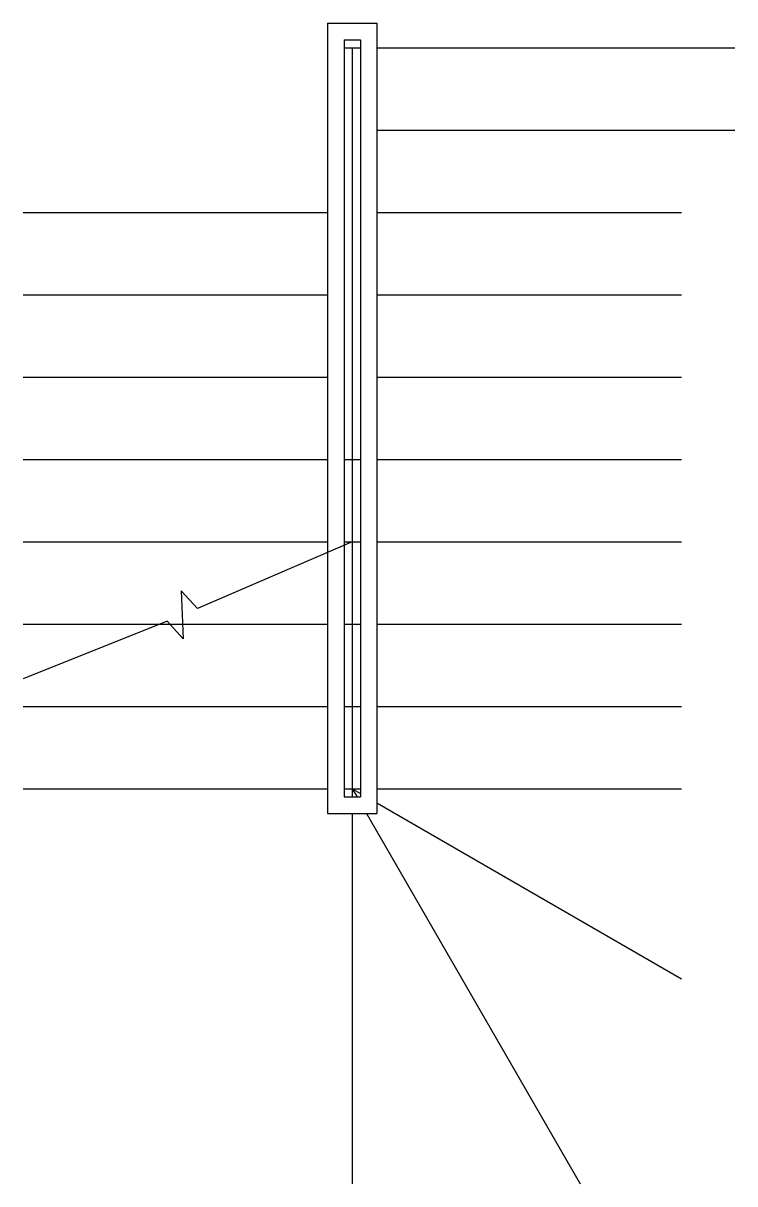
# Model space of a CAD drawing. Header units: metres. Extents: x 354 to 441, y 423 to 564.
import ezdxf

# ---------------------------------------------------------------- set-up
doc = ezdxf.new("R2010")
doc.units = ezdxf.units.M

msp = doc.modelspace()

# ---------------------------------------------------------------- linework, layer by layer
at = {"layer": 'FP-Stair'}
for p, q in [((391.5, 564, 0.34), (397.5, 564, 0.34)), ((391.5, 564, 0.34), (391.5, 468, 0.34)), ((397.5, 564, 0.34), (397.5, 468, 0.34)), ((393.5, 562, 0.34), (393.5, 470, 0.34)), ((393.5, 562, 0.34), (395.5, 562, 0.34)), ((395.5, 562, 0.34), (395.5, 470, 0.34)), ((393.5, 561, 0.34), (395.5, 561, 0.34)), ((394.5, 561, 0.34), (394.5, 470, 0.34)), ((397.5, 561, 0.34), (441, 561, 0.34)), ((397.5, 551, 0.34), (441, 551, 0.34)), ((354.5, 541, 0.34), (391.5, 541, 0.34)), ((397.5, 541, 0.34), (434.5, 541, 0.34)), ((354.5, 531, 0.34), (391.5, 531, 0.34)), ((397.5, 531, 0.34), (434.5, 531, 0.34)), ((354.5, 521, 0.34), (391.5, 521, 0.34)), ((397.5, 521, 0.34), (434.5, 521, 0.34)), ((354.5, 511, 0.34), (391.5, 511, 0.34)), ((393.5, 511, 0.34), (395.5, 511, 0.34)), ((397.5, 511, 0.34), (434.5, 511, 0.34)), ((354.5, 501, 0.34), (391.5, 501, 0.34)), ((393.5, 501, 0.34), (395.5, 501, 0.34)), ((397.5, 501, 0.34), (434.5, 501, 0.34)), ((354.5, 491, 0.34), (373.88, 491, 0.34)), ((373.88, 491, 0.34), (391.5, 491, 0.34)), ((393.5, 491, 0.34), (395.5, 491, 0.34)), ((397.5, 491, 0.34), (434.5, 491, 0.34)), ((354.5, 481, 0.34), (391.5, 481, 0.34)), ((393.5, 481, 0.34), (395.5, 481, 0.34)), ((397.5, 481, 0.34), (434.5, 481, 0.34)), ((354.5, 471, 0.34), (391.5, 471, 0.34)), ((393.5, 471, 0.34), (395.5, 471, 0.34)), ((394.5, 471, 0.34), (395.08, 470, 0.34)), ((394.5, 471, 0.34), (395.5, 470.42, 0.34)), ((397.5, 471, 0.34), (434.5, 471, 0.34)), ((393.5, 470, 0.34), (395.5, 470, 0.34)), ((397.5, 469.27, 0.34), (434.5, 447.91, 0.34)), ((391.5, 468, 0.34), (397.5, 468, 0.34)), ((394.5, 468, 0.34), (394.5, 423, 0.34)), ((396.23, 468, 0.34), (422.21, 423, 0.34))]:
    msp.add_line(p, q, dxfattribs=at)
at = {"layer": 'FP-Stair', "linetype": 'Continuous'}
msp.add_lwpolyline([(394.5, 501), (375.67, 492.9), (373.69, 495.05), (373.96, 489.21), (371.98, 491.36), (354.5, 484.33)], dxfattribs=at)

doc.saveas('drawing.dxf')
